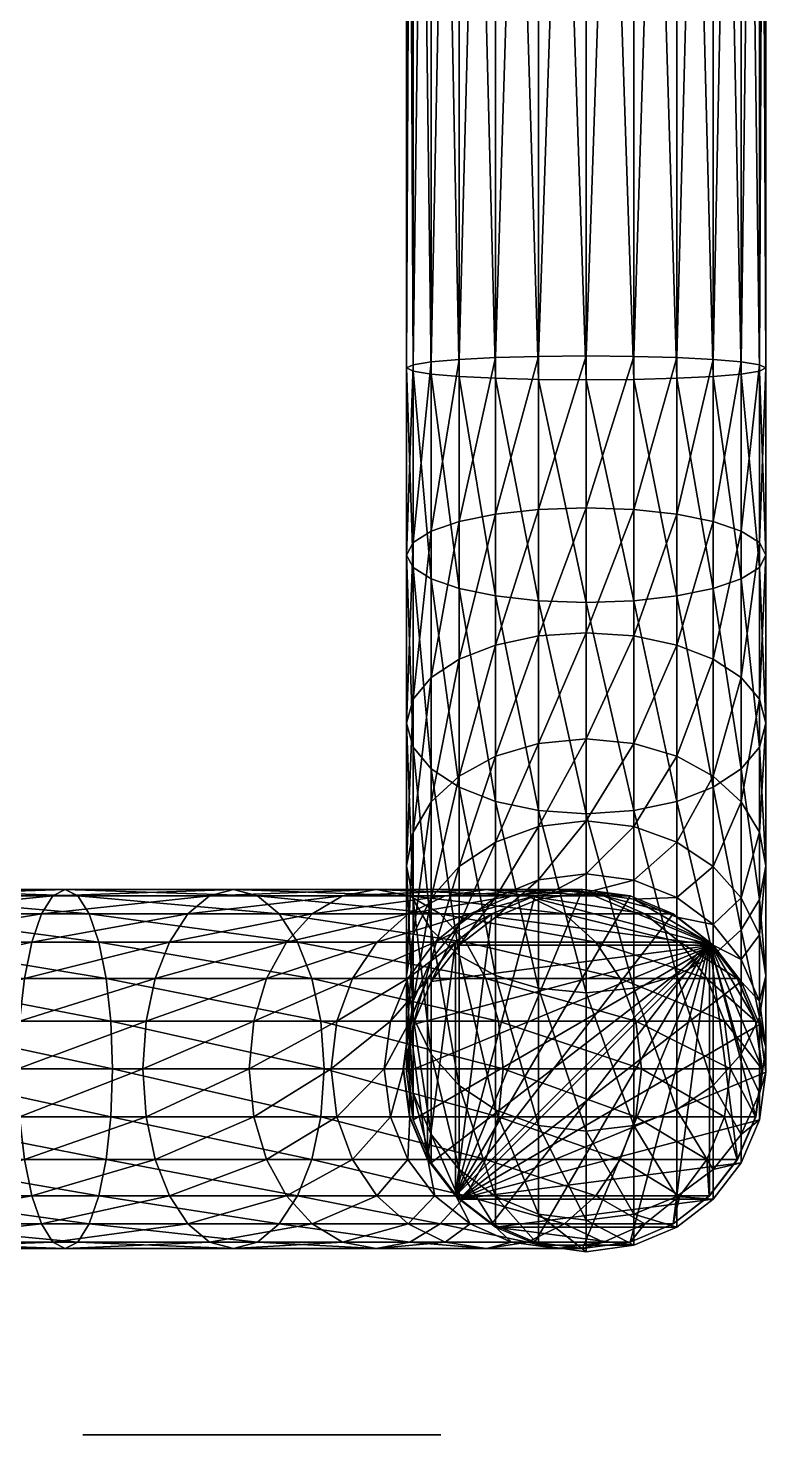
# Model space of a CAD drawing. Extents: x -41.6 to 42.5, y -37.8 to 42.9.
# Drawn here: x 35.56 to 40.79, y -37.57 to -27.59 of the extents above; entities that cross this region are included whole.
import ezdxf

# ---------------------------------------------------------------- set-up
doc = ezdxf.new("R2010")
doc.units = 0
doc.layers.add('VASSCRM', color=2, linetype='CONTINUOUS')
doc.layers.add('VASSREV', color=1, linetype='CONTINUOUS')

msp = doc.modelspace()

# ---------------------------------------------------------------- linework, layer by layer
at = {"layer": 'VASSCRM', "color": 0, "extrusion": (0, -1, 0)}
msp.add_circle((37.2161, 57.1009, 37.5747), 1.27, dxfattribs=at)
at = {"layer": 'VASSREV', "color": 0, "extrusion": (-1, 0, 0), "const_width": 0.3}
msp.add_lwpolyline([(-35.6462, 63.7026, -1.00363), (-35.6354, 66.6789), (35.0995, 66.6789, -0.996383), (35.1103, 63.7026, 0.737191)], format="xyb", dxfattribs=at)

# ---------------------------------------------------------------- meshes
at = {"layer": 'VASSCRM', "color": 0}
mesh = msp.add_polyface(dxfattribs=at)
corners = [(40.793, -10, 1.2748), (40.7474, -10, 1.6134), (40.7474, -20, 1.6134), (40.793, -20, 1.2748), (40.6188, -10, 1.9179), (40.6188, -20, 1.9179), (40.4194, -10, 2.1759), (40.4194, -20, 2.1759), (40.1614, -10, 2.3753), (40.1614, -20, 2.3753), (39.8569, -10, 2.5039), (39.8569, -20, 2.5039), (39.5182, -10, 2.5495), (39.5182, -20, 2.5495), (39.1796, -10, 2.5039), (39.1796, -20, 2.5039), (38.8751, -10, 2.3753), (38.8751, -20, 2.3753), (38.6171, -10, 2.1759), (38.6171, -20, 2.1759), (38.4177, -10, 1.9179), (38.4177, -20, 1.9179), (38.2891, -10, 1.6134), (38.2891, -20, 1.6134), (38.2435, -10, 1.2747), (38.2435, -20, 1.2747), (38.2891, -10, 0.9361), (38.2891, -20, 0.9361), (38.4177, -10, 0.6316), (38.4177, -20, 0.6316), (38.6171, -10, 0.3736), (38.6171, -20, 0.3736), (38.8752, -20, 0.1742), (38.8752, -10, 0.1742), (39.1796, -20, 0.0456), (39.1796, -10, 0.0456), (39.5183, -20), (39.5183, -10), (39.8569, -20, 0.0456), (39.8569, -10, 0.0456), (40.1613, -20, 0.1742), (40.1613, -10, 0.1742), (40.4194, -20, 0.3736), (40.4194, -10, 0.3736), (40.6188, -20, 0.6317), (40.6188, -10, 0.6317), (40.7474, -20, 0.9361), (40.7474, -10, 0.9361), (40.7474, -29.9774, 1.6127), (40.6188, -29.957, 1.9164), (40.4194, -29.9398, 2.1739), (40.1614, -29.9264, 2.3729), (39.8569, -29.9178, 2.5012), (39.5182, -29.9148, 2.5466), (39.1796, -29.9178, 2.5012), (38.8751, -29.9264, 2.3728), (38.6171, -29.9398, 2.1739), (38.4177, -29.957, 1.9164), (38.2891, -29.9774, 1.6126), (38.2435, -30, 1.2747), (38.2891, -30.0226, 0.9368), (38.4177, -30.043, 0.633), (40.4194, -30.0602, 0.3756), (40.6188, -30.043, 0.6331), (40.7474, -30.0226, 0.9369), (40.793, -30, 1.2748)]
mesh.append_faces([[corners[k] for k in face] for face in [(0, 1, 2), (0, 2, 3), (1, 4, 5), (1, 5, 2), (4, 6, 7), (4, 7, 5), (6, 8, 9), (6, 9, 7), (8, 10, 11), (8, 11, 9), (10, 12, 13), (10, 13, 11), (12, 14, 15), (12, 15, 13), (14, 16, 17), (14, 17, 15), (16, 18, 19), (16, 19, 17), (18, 20, 21), (18, 21, 19), (20, 22, 23), (20, 23, 21), (22, 24, 25), (22, 25, 23), (24, 26, 27), (24, 27, 25), (26, 28, 29), (26, 29, 27), (28, 30, 31), (28, 31, 29), (30, 32, 31), (33, 34, 32), (35, 36, 34), (37, 38, 36), (39, 40, 38), (41, 42, 40), (43, 44, 42), (45, 46, 44), (47, 3, 46), (3, 2, 48), (2, 5, 49), (5, 7, 50), (7, 9, 51), (9, 11, 52), (11, 13, 53), (13, 15, 54), (15, 17, 55), (17, 19, 56), (19, 21, 57), (21, 23, 58), (23, 25, 59), (25, 27, 60), (27, 29, 61), (40, 42, 62), (42, 44, 63), (44, 46, 64), (46, 3, 65)]], dxfattribs={"color": 0})
mesh = msp.add_polyface(dxfattribs=at)
corners = [(40.793, -20, 1.2748), (40.7474, -29.9774, 1.6127), (40.793, -30, 1.2748), (40.7474, -20, 1.6134), (40.6188, -29.957, 1.9164), (40.6188, -20, 1.9179), (40.4194, -29.9398, 2.1739), (40.4194, -20, 2.1759), (40.1614, -29.9264, 2.3729), (40.1614, -20, 2.3753), (39.8569, -29.9178, 2.5012), (39.8569, -20, 2.5039), (39.5182, -29.9148, 2.5466), (39.5182, -20, 2.5495), (39.1796, -29.9178, 2.5012), (39.1796, -20, 2.5039), (38.8751, -29.9264, 2.3728), (38.8751, -20, 2.3753), (38.6171, -29.9398, 2.1739), (38.6171, -20, 2.1759), (38.4177, -29.957, 1.9164), (38.4177, -20, 1.9179), (38.2891, -29.9774, 1.6126), (38.2891, -20, 1.6134), (38.2435, -30, 1.2747), (38.2435, -20, 1.2747), (38.2891, -30.0226, 0.9368), (38.2891, -20, 0.9361), (38.4177, -30.043, 0.633), (38.4177, -20, 0.6316), (38.6171, -20, 0.3736), (38.6171, -30.0602, 0.3756), (38.8752, -20, 0.1742), (38.8752, -30.0735, 0.1766), (39.1796, -20, 0.0456), (39.1796, -30.0822, 0.0483), (39.5183, -20), (39.5183, -30.0852, 0.0028), (39.8569, -20, 0.0456), (39.8569, -30.0822, 0.0483), (40.1613, -20, 0.1742), (40.1613, -30.0735, 0.1766), (40.4194, -30.0602, 0.3756), (40.4194, -20, 0.3736), (40.6188, -30.043, 0.6331), (40.6188, -20, 0.6317), (40.7474, -30.0226, 0.9369), (40.7474, -20, 0.9361), (40.7474, -31.2391, 1.7802), (40.6188, -31.1588, 2.0739), (40.4194, -31.0908, 2.3228), (40.1614, -31.0382, 2.5152), (39.8569, -31.0044, 2.6392), (39.5182, -30.9923, 2.6832), (39.1796, -31.0043, 2.6392), (38.8751, -31.0382, 2.5151), (38.6171, -31.0908, 2.3228), (38.4177, -31.1588, 2.0739), (38.2891, -31.239, 1.7802), (38.2435, -31.3283, 1.4535), (38.2891, -31.4176, 1.1268), (38.4177, -31.4978, 0.8331), (38.6171, -31.5659, 0.5842), (38.8752, -31.6184, 0.3919), (39.1796, -31.6523, 0.2678), (39.5182, -31.6643, 0.2238), (39.8569, -31.6523, 0.2678), (40.1613, -31.6184, 0.3919), (40.4194, -31.5659, 0.5842), (40.6188, -31.4978, 0.8332), (40.7474, -31.4176, 1.1269), (40.793, -31.3283, 1.4535)]
mesh.append_faces([[corners[k] for k in face] for face in [(0, 1, 2), (3, 4, 1), (5, 6, 4), (7, 8, 6), (9, 10, 8), (11, 12, 10), (13, 14, 12), (15, 16, 14), (17, 18, 16), (19, 20, 18), (21, 22, 20), (23, 24, 22), (25, 26, 24), (27, 28, 26), (29, 30, 31), (29, 31, 28), (30, 32, 33), (30, 33, 31), (32, 34, 35), (32, 35, 33), (34, 36, 37), (34, 37, 35), (36, 38, 39), (36, 39, 37), (38, 40, 41), (38, 41, 39), (40, 42, 41), (43, 44, 42), (45, 46, 44), (47, 2, 46), (2, 1, 48), (1, 4, 49), (4, 6, 50), (6, 8, 51), (8, 10, 52), (10, 12, 53), (10, 53, 52), (12, 14, 54), (12, 54, 53), (14, 16, 55), (14, 55, 54), (16, 18, 56), (18, 20, 57), (20, 22, 58), (22, 24, 59), (24, 26, 60), (26, 28, 61), (28, 31, 62), (31, 33, 63), (33, 35, 64), (35, 37, 65), (37, 39, 66), (39, 41, 67), (41, 42, 68), (42, 44, 69), (44, 46, 70), (46, 2, 71)]], dxfattribs={"color": 0})
mesh = msp.add_polyface(dxfattribs=at)
corners = [(40.793, -30, 1.2748), (40.7474, -31.2391, 1.7802), (40.793, -31.3283, 1.4535), (40.7474, -29.9774, 1.6127), (40.6188, -31.1588, 2.0739), (40.6188, -29.957, 1.9164), (40.4194, -31.0908, 2.3228), (40.4194, -29.9398, 2.1739), (40.1614, -31.0382, 2.5152), (40.1614, -29.9264, 2.3729), (39.8569, -31.0044, 2.6392), (38.8751, -29.9264, 2.3728), (38.6171, -31.0908, 2.3228), (38.8751, -31.0382, 2.5151), (38.6171, -29.9398, 2.1739), (38.4177, -31.1588, 2.0739), (38.4177, -29.957, 1.9164), (38.2891, -31.239, 1.7802), (38.2891, -29.9774, 1.6126), (38.2435, -31.3283, 1.4535), (38.2435, -30, 1.2747), (38.2891, -31.4176, 1.1268), (38.2891, -30.0226, 0.9368), (38.4177, -31.4978, 0.8331), (38.4177, -30.043, 0.633), (38.6171, -31.5659, 0.5842), (38.6171, -30.0602, 0.3756), (38.8752, -31.6184, 0.3919), (38.8752, -30.0735, 0.1766), (39.1796, -31.6523, 0.2678), (39.1796, -30.0822, 0.0483), (39.5182, -31.6643, 0.2238), (39.5183, -30.0852, 0.0028), (39.8569, -31.6523, 0.2678), (39.8569, -30.0822, 0.0483), (40.1613, -31.6184, 0.3919), (40.1613, -30.0735, 0.1766), (40.4194, -31.5659, 0.5842), (40.4194, -30.0602, 0.3756), (40.6188, -31.4978, 0.8332), (40.6188, -30.043, 0.6331), (40.7474, -31.4176, 1.1269), (40.7474, -30.0226, 0.9369), (40.7474, -32.3516, 2.2504), (40.793, -32.5225, 1.958), (40.6188, -32.198, 2.5132), (40.4194, -32.0678, 2.736), (40.1613, -31.9672, 2.9082), (39.8569, -31.9023, 3.0192), (39.5182, -30.9923, 2.6832), (39.5182, -31.8794, 3.0586), (39.1796, -31.0043, 2.6392), (39.1796, -31.9023, 3.0192), (38.8751, -31.9672, 2.9082), (38.6171, -32.0677, 2.736), (38.4177, -32.1979, 2.5132), (38.289, -32.3515, 2.2503), (38.2435, -32.5223, 1.9579), (38.2891, -32.6932, 1.6655), (38.4176, -32.8468, 1.4026), (38.6171, -32.977, 1.1799), (38.8751, -33.0776, 1.0077), (39.1796, -33.1425, 0.8966), (40.1613, -33.0777, 1.0077), (40.4194, -32.9771, 1.1799), (40.6188, -32.8469, 1.4027), (40.7474, -32.6933, 1.6656), (39.5182, -32.6332, 3.6415)]
mesh.append_faces([[corners[k] for k in face] for face in [(0, 1, 2), (3, 4, 1), (5, 6, 4), (7, 8, 6), (9, 10, 8), (11, 12, 13), (14, 15, 12), (16, 17, 15), (18, 19, 17), (20, 21, 19), (22, 23, 21), (24, 25, 23), (26, 27, 25), (28, 29, 27), (30, 31, 29), (32, 33, 31), (34, 35, 33), (36, 37, 35), (38, 39, 37), (40, 41, 39), (42, 2, 41), (2, 1, 43), (2, 43, 44), (1, 4, 45), (1, 45, 43), (4, 6, 46), (4, 46, 45), (6, 8, 47), (6, 47, 46), (8, 10, 48), (8, 48, 47), (10, 49, 50), (10, 50, 48), (49, 51, 52), (49, 52, 50), (51, 13, 53), (51, 53, 52), (13, 12, 54), (13, 54, 53), (12, 15, 55), (12, 55, 54), (15, 17, 56), (15, 56, 55), (17, 19, 57), (17, 57, 56), (19, 21, 58), (21, 23, 59), (23, 25, 60), (25, 27, 61), (27, 29, 62), (33, 35, 63), (35, 37, 64), (37, 39, 65), (39, 41, 66), (41, 2, 44), (48, 50, 67)]], dxfattribs={"color": 0})
mesh = msp.add_polyface(dxfattribs=at)
corners = [(38.2435, -31.3283, 1.4535), (38.2891, -32.6932, 1.6655), (38.2435, -32.5223, 1.9579), (38.2891, -31.4176, 1.1268), (38.4176, -32.8468, 1.4026), (38.4177, -31.4978, 0.8331), (38.6171, -32.977, 1.1799), (38.6171, -31.5659, 0.5842), (38.8751, -33.0776, 1.0077), (38.8752, -31.6184, 0.3919), (39.1796, -33.1425, 0.8966), (39.1796, -31.6523, 0.2678), (39.5182, -31.6643, 0.2238), (39.5182, -33.1656, 0.8573), (39.5182, -31.8794, 3.0586), (39.1796, -31.9023, 3.0192), (39.1796, -32.6653, 3.6093), (39.5182, -32.6332, 3.6415), (38.8751, -31.9672, 2.9082), (38.8751, -32.7563, 3.5183), (38.6171, -32.0677, 2.736), (38.6171, -32.8972, 3.3773), (38.4177, -32.1979, 2.5132), (38.4177, -33.0797, 3.1949), (38.289, -32.3515, 2.2503), (38.289, -33.295, 2.9796), (38.2435, -33.5345, 2.7401), (38.2891, -33.7739, 2.5007), (38.4176, -33.9892, 2.2854), (38.6171, -34.1717, 2.1029), (38.8751, -34.3127, 1.9619), (39.1796, -34.4036, 1.871), (39.5182, -34.436, 1.8387), (39.1796, -33.2553, 4.3724), (39.5182, -33.2161, 4.3953), (38.8751, -33.3664, 4.3075), (38.6171, -33.5385, 4.2069), (38.4177, -33.7614, 4.0767), (38.289, -34.0242, 3.9231), (38.2435, -34.3166, 3.7522), (39.1795, -33.6353, 5.2704), (39.5182, -33.5914, 5.2824), (38.8751, -33.7594, 5.2364), (38.617, -33.9518, 5.1839), (38.4176, -34.2007, 5.1159), (39.1795, -33.7706, 6.2747), (39.5182, -33.7251, 6.2747), (38.8751, -33.8993, 6.2747), (38.617, -34.0987, 6.2747), (40.4193, -34.0988, 6.2747)]
mesh.append_faces([[corners[k] for k in face] for face in [(0, 1, 2), (3, 4, 1), (5, 6, 4), (7, 8, 6), (9, 10, 8), (11, 12, 13), (11, 13, 10), (14, 15, 16), (14, 16, 17), (15, 18, 19), (15, 19, 16), (18, 20, 21), (18, 21, 19), (20, 22, 23), (20, 23, 21), (22, 24, 25), (22, 25, 23), (24, 2, 26), (24, 26, 25), (2, 1, 27), (2, 27, 26), (1, 4, 28), (1, 28, 27), (4, 6, 29), (4, 29, 28), (6, 8, 30), (6, 30, 29), (8, 10, 31), (8, 31, 30), (10, 13, 32), (17, 16, 33), (17, 33, 34), (16, 19, 35), (16, 35, 33), (19, 21, 36), (19, 36, 35), (21, 23, 37), (21, 37, 36), (23, 25, 38), (23, 38, 37), (25, 26, 39), (25, 39, 38), (34, 33, 40), (34, 40, 41), (33, 35, 42), (33, 42, 40), (35, 36, 43), (35, 43, 42), (36, 37, 44), (36, 44, 43), (41, 40, 45), (41, 45, 46), (40, 42, 47), (40, 47, 45), (42, 43, 48), (42, 48, 47), (45, 47, 49)]], dxfattribs={"color": 0})
mesh = msp.add_polyface(dxfattribs=at)
corners = [(39.5182, -31.6643, 0.2238), (39.8569, -31.6523, 0.2678), (39.8569, -33.1426, 0.8967), (39.5182, -33.1656, 0.8573), (40.1613, -33.0777, 1.0077), (40.1613, -31.6184, 0.3919), (40.4194, -32.9771, 1.1799), (40.4194, -31.5659, 0.5842), (40.6188, -32.8469, 1.4027), (40.6188, -31.4978, 0.8332), (40.7474, -32.6933, 1.6656), (40.7474, -31.4176, 1.1269), (40.793, -32.5225, 1.958), (40.7474, -32.3516, 2.2504), (40.7474, -33.2951, 2.9796), (40.793, -33.5346, 2.7401), (40.6188, -32.198, 2.5132), (40.6188, -33.0798, 3.1949), (40.4194, -32.0678, 2.736), (40.4194, -32.8974, 3.3773), (40.1613, -31.9672, 2.9082), (40.1613, -32.7563, 3.5184), (39.8569, -31.9023, 3.0192), (39.8569, -32.6654, 3.6093), (39.5182, -32.6332, 3.6415), (39.8569, -34.4037, 1.871), (40.1613, -34.3128, 1.9619), (40.4194, -34.1718, 2.1029), (40.6188, -33.9893, 2.2854), (40.7474, -33.774, 2.5007), (40.7474, -34.0244, 3.9231), (40.793, -34.3167, 3.7522), (40.6188, -33.7615, 4.0767), (40.4194, -33.5387, 4.2069), (40.1613, -33.3665, 4.3075), (39.8569, -33.2555, 4.3723), (39.5182, -33.2161, 4.3953), (40.4193, -33.9519, 5.1839), (40.1613, -33.7595, 5.2365), (39.8568, -33.6355, 5.2704), (39.5182, -33.5914, 5.2824), (40.1613, -33.8994, 6.2747), (39.8568, -33.7708, 6.2747), (39.5182, -33.7251, 6.2747), (39.1795, -33.7706, 6.2747), (40.4193, -34.0988, 6.2747)]
mesh.append_faces([[corners[k] for k in face] for face in [(0, 1, 2), (0, 2, 3), (1, 4, 2), (5, 6, 4), (7, 8, 6), (9, 10, 8), (11, 12, 10), (12, 13, 14), (12, 14, 15), (13, 16, 17), (13, 17, 14), (16, 18, 19), (16, 19, 17), (18, 20, 21), (18, 21, 19), (20, 22, 23), (20, 23, 21), (22, 24, 23), (3, 2, 25), (2, 4, 26), (2, 26, 25), (4, 6, 27), (4, 27, 26), (6, 8, 28), (6, 28, 27), (8, 10, 29), (8, 29, 28), (10, 12, 15), (10, 15, 29), (15, 14, 30), (15, 30, 31), (14, 17, 32), (14, 32, 30), (17, 19, 33), (17, 33, 32), (19, 21, 34), (19, 34, 33), (21, 23, 35), (21, 35, 34), (23, 24, 36), (23, 36, 35), (29, 15, 31), (32, 33, 37), (33, 34, 38), (33, 38, 37), (34, 35, 39), (34, 39, 38), (35, 36, 40), (35, 40, 39), (37, 38, 41), (38, 39, 42), (38, 42, 41), (39, 40, 43), (39, 43, 42), (43, 44, 45), (42, 43, 45), (41, 42, 45)]], dxfattribs={"color": 0})
mesh = msp.add_polyface(dxfattribs=at)
corners = [(39.1796, -33.1425, 0.8966), (39.5182, -34.436, 1.8387), (39.1796, -34.4036, 1.871), (38.2435, -33.5345, 2.7401), (38.2891, -33.7739, 2.5007), (38.2891, -34.609, 3.5814), (38.2435, -34.3166, 3.7522), (38.4176, -33.9892, 2.2854), (38.4176, -34.8719, 3.4278), (38.6171, -34.1717, 2.1029), (38.6171, -35.0947, 3.2976), (38.8751, -34.3127, 1.9619), (38.8751, -35.2668, 3.197), (39.1796, -35.3779, 3.1321), (39.5182, -35.4174, 3.1091), (38.4177, -33.7614, 4.0767), (38.289, -34.0242, 3.9231), (38.289, -34.4944, 5.0356), (38.4176, -34.2007, 5.1159), (38.2434, -34.821, 4.9464), (38.289, -35.1477, 4.8571), (38.4176, -35.4414, 4.7768), (38.617, -35.6903, 4.7088), (38.8751, -35.8827, 4.6563), (39.1795, -36.0068, 4.6224), (39.5182, -36.0507, 4.6104), (38.617, -33.9518, 5.1839), (38.4176, -34.3567, 6.2747), (38.617, -34.0987, 6.2747), (38.289, -34.6612, 6.2747), (38.2434, -34.9998, 6.2747), (38.289, -35.3385, 6.2747), (38.4176, -35.6429, 6.2747), (38.617, -35.901, 6.2747), (38.8751, -36.1004, 6.2747), (39.1795, -36.229, 6.2747), (39.5182, -36.2746, 6.2747), (39.8568, -36.2291, 6.2747), (40.4193, -35.9011, 6.2747), (40.4193, -34.0988, 6.2747), (38.8751, -33.8993, 6.2747)]
mesh.append_faces([[corners[k] for k in face] for face in [(0, 1, 2), (3, 4, 5), (3, 5, 6), (4, 7, 8), (4, 8, 5), (7, 9, 10), (7, 10, 8), (9, 11, 12), (9, 12, 10), (11, 2, 13), (11, 13, 12), (2, 1, 14), (2, 14, 13), (15, 16, 17), (15, 17, 18), (16, 6, 19), (16, 19, 17), (6, 5, 20), (6, 20, 19), (5, 8, 21), (5, 21, 20), (8, 10, 22), (8, 22, 21), (10, 12, 23), (10, 23, 22), (12, 13, 24), (12, 24, 23), (13, 14, 25), (13, 25, 24), (26, 18, 27), (26, 27, 28), (18, 17, 29), (18, 29, 27), (17, 19, 30), (17, 30, 29), (19, 20, 31), (19, 31, 30), (20, 21, 32), (20, 32, 31), (21, 22, 33), (21, 33, 32), (22, 23, 34), (22, 34, 33), (23, 24, 35), (23, 35, 34), (24, 25, 36), (24, 36, 35), (34, 35, 37), (33, 34, 38), (32, 33, 39), (31, 32, 39), (30, 31, 39), (29, 30, 39), (27, 29, 39), (28, 27, 39), (40, 28, 39)]], dxfattribs={"color": 0})
mesh = msp.add_polyface(dxfattribs=at)
corners = [(39.5182, -33.1656, 0.8573), (39.8569, -34.4037, 1.871), (39.5182, -34.436, 1.8387), (39.8569, -35.378, 3.1321), (39.5182, -35.4174, 3.1091), (40.1613, -34.3128, 1.9619), (40.1613, -35.267, 3.197), (40.4194, -34.1718, 2.1029), (40.4194, -35.0948, 3.2976), (40.6188, -33.9893, 2.2854), (40.6188, -34.872, 3.4278), (40.7474, -33.774, 2.5007), (40.7474, -34.6091, 3.5814), (40.793, -34.3167, 3.7522), (40.7474, -34.0244, 3.9231), (40.7474, -34.4945, 5.0356), (40.7929, -34.8212, 4.9464), (40.6188, -33.7615, 4.0767), (40.6187, -34.2008, 5.1159), (40.4193, -33.9519, 5.1839), (39.8568, -36.0069, 4.6224), (39.5182, -36.0507, 4.6104), (40.1613, -35.8828, 4.6563), (40.4193, -35.6905, 4.7089), (40.6188, -35.4415, 4.7769), (40.7473, -35.1479, 4.8571), (40.7474, -34.6613, 6.2747), (40.7929, -34.9999, 6.2747), (40.6187, -34.3568, 6.2747), (40.4193, -34.0988, 6.2747), (40.1613, -33.8994, 6.2747), (39.8568, -36.2291, 6.2747), (39.5182, -36.2746, 6.2747), (40.1613, -36.1005, 6.2747), (40.4193, -35.9011, 6.2747), (40.6188, -35.643, 6.2747), (40.7473, -35.3386, 6.2747), (39.1795, -36.229, 6.2747), (38.8751, -36.1004, 6.2747), (38.617, -35.901, 6.2747)]
mesh.append_faces([[corners[k] for k in face] for face in [(0, 1, 2), (2, 1, 3), (2, 3, 4), (1, 5, 6), (1, 6, 3), (5, 7, 8), (5, 8, 6), (7, 9, 10), (7, 10, 8), (9, 11, 12), (9, 12, 10), (11, 13, 12), (13, 14, 15), (13, 15, 16), (14, 17, 18), (14, 18, 15), (17, 19, 18), (4, 3, 20), (4, 20, 21), (3, 6, 22), (3, 22, 20), (6, 8, 23), (6, 23, 22), (8, 10, 24), (8, 24, 23), (10, 12, 25), (10, 25, 24), (12, 13, 16), (12, 16, 25), (16, 15, 26), (16, 26, 27), (15, 18, 28), (15, 28, 26), (18, 19, 29), (18, 29, 28), (19, 30, 29), (21, 20, 31), (21, 31, 32), (20, 22, 33), (20, 33, 31), (22, 23, 34), (22, 34, 33), (23, 24, 35), (23, 35, 34), (24, 25, 36), (24, 36, 35), (25, 16, 27), (25, 27, 36), (37, 32, 31), (38, 31, 33), (38, 33, 34), (39, 34, 35), (39, 35, 36), (39, 36, 27), (39, 27, 26), (39, 26, 28), (39, 28, 29)]], dxfattribs={"color": 0})
mesh = msp.add_polyface(dxfattribs=at)
corners = [(34.4923, -33.7023, 65.2535), (34.515, -33.7479, 65.5914), (35.9099, -33.7479, 65.4014), (35.8207, -33.7023, 65.0747), (34.5353, -33.8765, 65.8951), (35.9902, -33.8765, 65.6951), (34.5526, -34.0759, 66.1526), (36.0582, -34.0759, 65.944), (34.5659, -34.3339, 66.3516), (36.1108, -34.3339, 66.1364), (34.5745, -34.6384, 66.4799), (36.1447, -34.6384, 66.2604), (34.5775, -34.9771, 66.5254), (36.1567, -34.9771, 66.3044), (34.5745, -35.3157, 66.4799), (36.1447, -35.3157, 66.2604), (34.5659, -35.6201, 66.3516), (36.1108, -35.6201, 66.1363), (34.5526, -35.8782, 66.1526), (36.0582, -35.8782, 65.944), (34.5353, -36.0776, 65.8952), (35.9902, -36.0776, 65.6951), (34.515, -36.2062, 65.5914), (35.9099, -36.2062, 65.4014), (34.4923, -36.2518, 65.2535), (35.8207, -36.2518, 65.0747), (34.4697, -36.2062, 64.9156), (35.7314, -36.2062, 64.748), (34.4493, -36.0776, 64.6118), (35.6512, -36.0776, 64.4543), (34.4321, -35.8782, 64.3543), (35.5832, -35.8782, 64.2054), (35.5306, -35.6201, 64.0131), (34.4188, -35.6201, 64.1554), (35.4967, -35.3157, 63.889), (34.4102, -35.3157, 64.027), (35.4847, -34.9771, 63.845), (34.4071, -34.9771, 63.9816), (35.4967, -34.6384, 63.889), (34.4102, -34.6384, 64.0271), (35.5306, -34.334, 64.013), (34.4188, -34.334, 64.1554), (34.4321, -34.0759, 64.3543), (35.5832, -34.0759, 64.2054), (34.4493, -33.8765, 64.6118), (35.6512, -33.8765, 64.4543), (34.4697, -33.7479, 64.9156), (35.7314, -33.7479, 64.748), (36.8439, -36.2062, 64.2779), (36.6903, -36.0776, 64.015), (36.5602, -35.8782, 63.7922), (36.4596, -35.6201, 63.62), (36.3947, -35.3157, 63.509), (36.3717, -34.9771, 63.4697), (36.3947, -34.6384, 63.509), (36.4595, -34.334, 63.62), (36.5602, -34.0759, 63.7922), (36.6903, -33.8765, 64.015), (36.8439, -33.7479, 64.2779)]
mesh.append_faces([[corners[k] for k in face] for face in [(0, 1, 2), (0, 2, 3), (1, 4, 5), (1, 5, 2), (4, 6, 7), (4, 7, 5), (6, 8, 9), (6, 9, 7), (8, 10, 11), (8, 11, 9), (10, 12, 13), (10, 13, 11), (12, 14, 15), (12, 15, 13), (14, 16, 17), (14, 17, 15), (16, 18, 19), (16, 19, 17), (18, 20, 21), (18, 21, 19), (20, 22, 23), (20, 23, 21), (22, 24, 25), (22, 25, 23), (24, 26, 27), (24, 27, 25), (26, 28, 29), (26, 29, 27), (28, 30, 31), (28, 31, 29), (30, 32, 31), (33, 34, 32), (35, 36, 34), (37, 38, 36), (39, 40, 38), (41, 42, 43), (41, 43, 40), (42, 44, 45), (42, 45, 43), (44, 46, 47), (44, 47, 45), (46, 0, 3), (46, 3, 47), (25, 27, 48), (27, 29, 49), (29, 31, 50), (31, 32, 51), (32, 34, 52), (32, 52, 51), (34, 36, 53), (34, 53, 52), (36, 38, 54), (36, 54, 53), (38, 40, 55), (38, 55, 54), (40, 43, 56), (40, 56, 55), (43, 45, 57), (45, 47, 58)]], dxfattribs={"color": 0})
mesh = msp.add_polyface(dxfattribs=at)
corners = [(35.8207, -33.7023, 65.0747), (35.9099, -33.7479, 65.4014), (37.1857, -33.7479, 64.8627), (37.0148, -33.7023, 64.5703), (35.9902, -33.8765, 65.6951), (37.3393, -33.8765, 65.1255), (36.0582, -34.0759, 65.944), (37.4695, -34.0759, 65.3483), (36.1108, -34.3339, 66.1364), (37.5701, -34.3339, 65.5205), (36.1447, -34.6384, 66.2604), (37.6349, -34.6384, 65.6315), (36.1567, -34.9771, 66.3044), (37.6579, -34.9771, 65.6709), (36.1447, -35.3157, 66.2604), (37.6349, -35.3157, 65.6316), (36.1108, -35.6201, 66.1363), (37.57, -35.6201, 65.5205), (36.0582, -35.8782, 65.944), (37.4695, -35.8782, 65.3483), (35.9902, -36.0776, 65.6951), (37.3393, -36.0776, 65.1255), (35.9099, -36.2062, 65.4014), (37.1857, -36.2062, 64.8627), (35.8207, -36.2518, 65.0747), (37.0148, -36.2518, 64.5703), (36.8439, -36.2062, 64.2779), (35.7314, -36.2062, 64.748), (36.6903, -36.0776, 64.015), (35.6512, -36.0776, 64.4543), (36.5602, -35.8782, 63.7922), (35.5832, -35.8782, 64.2054), (36.4596, -35.6201, 63.62), (35.5832, -34.0759, 64.2054), (36.6903, -33.8765, 64.015), (36.5602, -34.0759, 63.7922), (35.6512, -33.8765, 64.4543), (36.8439, -33.7479, 64.2779), (35.7314, -33.7479, 64.748), (38.2664, -33.7479, 64.0275), (38.0269, -36.2518, 63.7881), (37.7874, -36.2062, 63.5486), (37.5722, -36.0776, 63.3333), (37.3897, -35.8782, 63.1509), (37.2487, -35.6201, 63.0098), (36.3947, -35.3157, 63.509), (37.1577, -35.3157, 62.9189), (36.3717, -34.9771, 63.4697), (37.1255, -34.9771, 62.8867), (36.3947, -34.6384, 63.509), (37.1578, -34.6384, 62.9189), (36.4595, -34.334, 63.62), (37.2487, -34.334, 63.0098), (37.3897, -34.0759, 63.1509), (37.5722, -33.8765, 63.3333), (37.7874, -33.7479, 63.5486), (38.0269, -33.7023, 63.7881), (37.7478, -35.3157, 62.1558), (37.7085, -34.9771, 62.1329), (37.7479, -34.6384, 62.1559), (37.8589, -34.334, 62.2207)]
mesh.append_faces([[corners[k] for k in face] for face in [(0, 1, 2), (0, 2, 3), (1, 4, 5), (1, 5, 2), (4, 6, 7), (4, 7, 5), (6, 8, 9), (6, 9, 7), (8, 10, 11), (8, 11, 9), (10, 12, 13), (10, 13, 11), (12, 14, 15), (12, 15, 13), (14, 16, 17), (14, 17, 15), (16, 18, 19), (16, 19, 17), (18, 20, 21), (18, 21, 19), (20, 22, 23), (20, 23, 21), (22, 24, 25), (22, 25, 23), (24, 26, 25), (27, 28, 26), (29, 30, 28), (31, 32, 30), (33, 34, 35), (36, 37, 34), (38, 0, 3), (38, 3, 37), (3, 2, 39), (23, 25, 40), (25, 26, 41), (26, 28, 42), (26, 42, 41), (28, 30, 43), (28, 43, 42), (30, 32, 44), (30, 44, 43), (32, 45, 46), (32, 46, 44), (45, 47, 48), (45, 48, 46), (47, 49, 50), (47, 50, 48), (49, 51, 52), (49, 52, 50), (51, 35, 53), (51, 53, 52), (35, 34, 54), (35, 54, 53), (34, 37, 55), (34, 55, 54), (37, 3, 56), (44, 46, 57), (46, 48, 58), (48, 50, 59), (50, 52, 60)]], dxfattribs={"color": 0})
mesh = msp.add_polyface(dxfattribs=at)
corners = [(37.0148, -33.7023, 64.5703), (38.2664, -33.7479, 64.0275), (38.0269, -33.7023, 63.7881), (37.1857, -33.7479, 64.8627), (37.3393, -33.8765, 65.1255), (38.4817, -33.8765, 64.2428), (37.4695, -34.0759, 65.3483), (38.6641, -34.0759, 64.4253), (37.5701, -34.3339, 65.5205), (38.8051, -34.3339, 64.5663), (37.6349, -34.6384, 65.6315), (38.8961, -34.6384, 64.6572), (37.6579, -34.9771, 65.6709), (38.9283, -34.9771, 64.6895), (36.8439, -33.7479, 64.2779), (37.7874, -33.7479, 63.5486), (37.1255, -34.9771, 62.8867), (37.7479, -34.6384, 62.1559), (37.7085, -34.9771, 62.1329), (37.1578, -34.6384, 62.9189), (37.8589, -34.334, 62.2207), (37.2487, -34.334, 63.0098), (37.3897, -34.0759, 63.1509), (38.0311, -34.0759, 62.3213), (37.5722, -33.8765, 63.3333), (38.2538, -33.8765, 62.4515), (38.5167, -33.7479, 62.6051), (38.8091, -33.7023, 62.776), (38.1278, -34.6384, 61.2578), (38.0839, -34.9771, 61.2458), (38.2519, -34.334, 61.2917), (38.4442, -34.0759, 61.3443), (38.6932, -33.8765, 61.4123), (38.2659, -34.6384, 60.1713), (38.2204, -34.9771, 60.1683), (38.3942, -34.334, 60.1799), (38.5932, -34.0759, 60.1932), (38.2632, -34.6384, 51.2535), (38.2176, -34.9771, 51.2535), (38.3917, -34.334, 51.2535), (38.2632, -34.6384, 42.2535), (38.2176, -34.9771, 42.2535), (38.3917, -34.334, 42.2535), (38.2632, -34.6384, 33.2535), (38.2176, -34.9771, 33.2535), (38.3917, -34.334, 33.2535), (38.2632, -34.6384, 24.2535), (38.2176, -34.9771, 24.2535), (38.3917, -34.334, 24.2535), (38.2632, -34.6384, 15.2535), (38.2176, -34.9771, 15.2535), (38.3917, -34.334, 15.2535), (38.2632, -34.6384, 6.2535), (38.2176, -34.9771, 6.2535), (38.3917, -34.334, 6.2535), (38.3918, -35.6201, 6.2535)]
mesh.append_faces([[corners[k] for k in face] for face in [(0, 1, 2), (3, 4, 5), (3, 5, 1), (4, 6, 7), (4, 7, 5), (6, 8, 9), (6, 9, 7), (8, 10, 11), (8, 11, 9), (10, 12, 13), (14, 2, 15), (16, 17, 18), (19, 20, 17), (21, 22, 23), (21, 23, 20), (22, 24, 25), (22, 25, 23), (24, 15, 26), (24, 26, 25), (15, 2, 27), (15, 27, 26), (18, 17, 28), (18, 28, 29), (17, 20, 30), (17, 30, 28), (20, 23, 31), (20, 31, 30), (23, 25, 32), (23, 32, 31), (29, 28, 33), (29, 33, 34), (28, 30, 35), (28, 35, 33), (30, 36, 35), (34, 33, 37), (34, 37, 38), (33, 35, 39), (33, 39, 37), (38, 37, 40), (38, 40, 41), (37, 39, 42), (37, 42, 40), (41, 40, 43), (41, 43, 44), (40, 42, 45), (40, 45, 43), (44, 43, 46), (44, 46, 47), (43, 45, 48), (43, 48, 46), (47, 46, 49), (47, 49, 50), (46, 48, 51), (46, 51, 49), (50, 49, 52), (50, 52, 53), (49, 51, 54), (49, 54, 52), (55, 52, 54)]], dxfattribs={"color": 0})
mesh = msp.add_polyface(dxfattribs=at)
corners = [(37.6349, -34.6384, 65.6315), (38.9283, -34.9771, 64.6895), (38.8961, -34.6384, 64.6572), (38.0269, -33.7023, 63.7881), (38.2664, -33.7479, 64.0275), (39.1015, -33.7479, 62.9469), (38.8091, -33.7023, 62.776), (38.4817, -33.8765, 64.2428), (39.3644, -33.8765, 63.1005), (38.6641, -34.0759, 64.4253), (39.5872, -34.0759, 63.2306), (38.8051, -34.3339, 64.5663), (39.7594, -34.3339, 63.3313), (39.8704, -34.6384, 63.3961), (39.6402, -33.7479, 61.6711), (38.2538, -33.8765, 62.4515), (38.5167, -33.7479, 62.6051), (38.9868, -33.7479, 61.4925), (38.6932, -33.8765, 61.4123), (39.3135, -33.7023, 61.5818), (38.2519, -34.334, 61.2917), (38.4442, -34.0759, 61.3443), (38.5932, -34.0759, 60.1932), (38.8506, -33.8765, 60.2105), (39.1544, -33.7479, 60.2308), (39.4923, -33.7023, 60.2535), (38.3942, -34.334, 60.1799), (38.5912, -34.0759, 51.2535), (38.3917, -34.334, 51.2535), (38.8492, -33.8765, 51.2535), (39.1537, -33.7479, 51.2535), (38.5912, -34.0759, 42.2535), (38.3917, -34.334, 42.2535), (38.8492, -33.8765, 42.2535), (39.1537, -33.7479, 42.2535), (38.5912, -34.0759, 33.2535), (38.3917, -34.334, 33.2535), (38.8492, -33.8765, 33.2535), (39.1537, -33.7479, 33.2535), (38.5912, -34.0759, 24.2535), (38.3917, -34.334, 24.2535), (38.8492, -33.8765, 24.2535), (39.1537, -33.7479, 24.2535), (38.5912, -34.0759, 15.2535), (38.3917, -34.334, 15.2535), (38.8492, -33.8765, 15.2535), (39.1537, -33.7479, 15.2535), (38.5912, -34.0759, 6.2535), (38.3917, -34.334, 6.2535), (38.8492, -33.8765, 6.2535), (39.1537, -33.7479, 6.2535), (38.3918, -35.6201, 6.2535), (38.5912, -35.8782, 6.2535), (39.4923, -33.7023, 6.2535)]
mesh.append_faces([[corners[k] for k in face] for face in [(0, 1, 2), (3, 4, 5), (3, 5, 6), (4, 7, 8), (4, 8, 5), (7, 9, 10), (7, 10, 8), (9, 11, 12), (11, 2, 13), (6, 5, 14), (15, 16, 17), (15, 17, 18), (16, 6, 19), (16, 19, 17), (20, 21, 22), (21, 18, 23), (21, 23, 22), (18, 17, 24), (18, 24, 23), (17, 25, 24), (26, 22, 27), (26, 27, 28), (22, 23, 29), (22, 29, 27), (23, 24, 30), (23, 30, 29), (28, 27, 31), (28, 31, 32), (27, 29, 33), (27, 33, 31), (29, 30, 34), (29, 34, 33), (32, 31, 35), (32, 35, 36), (31, 33, 37), (31, 37, 35), (33, 34, 38), (33, 38, 37), (36, 35, 39), (36, 39, 40), (35, 37, 41), (35, 41, 39), (37, 38, 42), (37, 42, 41), (40, 39, 43), (40, 43, 44), (39, 41, 45), (39, 45, 43), (41, 42, 46), (41, 46, 45), (44, 43, 47), (44, 47, 48), (43, 45, 49), (43, 49, 47), (45, 46, 50), (45, 50, 49), (51, 48, 47), (52, 47, 49), (52, 49, 50), (52, 50, 53)]], dxfattribs={"color": 0})
mesh = msp.add_polyface(dxfattribs=at)
corners = [(38.6641, -34.0759, 64.4253), (39.7594, -34.3339, 63.3313), (39.5872, -34.0759, 63.2306), (38.8051, -34.3339, 64.5663), (39.8704, -34.6384, 63.3961), (38.8961, -34.6384, 64.6572), (38.9283, -34.9771, 64.6895), (39.9097, -34.9771, 63.4191), (38.8091, -33.7023, 62.776), (39.6402, -33.7479, 61.6711), (39.3135, -33.7023, 61.5818), (39.1015, -33.7479, 62.9469), (39.3644, -33.8765, 63.1005), (39.9339, -33.8765, 61.7513), (40.1828, -34.0759, 61.8193), (40.3752, -34.3339, 61.8719), (40.4992, -34.6384, 61.9058), (40.5432, -34.9771, 61.9178), (39.8302, -33.7479, 60.2761), (39.4923, -33.7023, 60.2535), (40.134, -33.8765, 60.2964), (40.3914, -34.0759, 60.3137), (38.9868, -33.7479, 61.4925), (39.831, -33.7479, 51.2535), (39.4923, -33.7023, 51.2535), (40.1354, -33.8765, 51.2535), (39.1544, -33.7479, 60.2308), (39.1537, -33.7479, 51.2535), (39.831, -33.7479, 42.2535), (39.4923, -33.7023, 42.2535), (40.1354, -33.8765, 42.2535), (39.1537, -33.7479, 42.2535), (39.831, -33.7479, 33.2535), (39.4923, -33.7023, 33.2535), (40.1354, -33.8765, 33.2535), (39.1537, -33.7479, 33.2535), (39.831, -33.7479, 24.2535), (39.4923, -33.7023, 24.2535), (40.1354, -33.8765, 24.2535), (39.1537, -33.7479, 24.2535), (39.831, -33.7479, 15.2535), (39.4923, -33.7023, 15.2535), (40.1354, -33.8765, 15.2535), (39.1537, -33.7479, 15.2535), (39.831, -33.7479, 6.2535), (39.4923, -33.7023, 6.2535), (40.1354, -33.8765, 6.2535), (39.1537, -33.7479, 6.2535), (38.5912, -35.8782, 6.2535), (40.3935, -34.0759, 6.2535)]
mesh.append_faces([[corners[k] for k in face] for face in [(0, 1, 2), (3, 4, 1), (5, 6, 7), (5, 7, 4), (8, 9, 10), (11, 12, 13), (11, 13, 9), (12, 2, 14), (12, 14, 13), (2, 1, 15), (2, 15, 14), (1, 4, 16), (4, 7, 17), (10, 9, 18), (10, 18, 19), (9, 13, 20), (9, 20, 18), (13, 14, 21), (13, 21, 20), (22, 10, 19), (19, 18, 23), (19, 23, 24), (18, 20, 25), (18, 25, 23), (26, 19, 24), (26, 24, 27), (24, 23, 28), (24, 28, 29), (23, 25, 30), (23, 30, 28), (27, 24, 29), (27, 29, 31), (29, 28, 32), (29, 32, 33), (28, 30, 34), (28, 34, 32), (31, 29, 33), (31, 33, 35), (33, 32, 36), (33, 36, 37), (32, 34, 38), (32, 38, 36), (35, 33, 37), (35, 37, 39), (37, 36, 40), (37, 40, 41), (36, 38, 42), (36, 42, 40), (39, 37, 41), (39, 41, 43), (41, 40, 44), (41, 44, 45), (40, 42, 46), (40, 46, 44), (43, 41, 45), (43, 45, 47), (48, 45, 44), (48, 44, 46), (48, 46, 49)]], dxfattribs={"color": 0})
mesh = msp.add_polyface(dxfattribs=at)
corners = [(39.7594, -34.3339, 63.3313), (40.4992, -34.6384, 61.9058), (40.3752, -34.3339, 61.8719), (39.8704, -34.6384, 63.3961), (40.5432, -34.9771, 61.9178), (40.1828, -34.0759, 61.8193), (40.5904, -34.3339, 60.327), (40.3914, -34.0759, 60.3137), (40.7187, -34.6384, 60.3356), (40.7642, -34.9771, 60.3387), (40.134, -33.8765, 60.2964), (40.3935, -34.0759, 51.2535), (40.1354, -33.8765, 51.2535), (40.5929, -34.3339, 51.2535), (40.7215, -34.6384, 51.2535), (40.7671, -34.9771, 51.2535), (40.3935, -34.0759, 42.2535), (40.1354, -33.8765, 42.2535), (40.5929, -34.3339, 42.2535), (40.7215, -34.6384, 42.2535), (40.7671, -34.9771, 42.2535), (40.3935, -34.0759, 33.2535), (40.1354, -33.8765, 33.2535), (40.5929, -34.3339, 33.2535), (40.7215, -34.6384, 33.2535), (40.7671, -34.9771, 33.2535), (40.3935, -34.0759, 24.2535), (40.1354, -33.8765, 24.2535), (40.5929, -34.3339, 24.2535), (40.7215, -34.6384, 24.2535), (40.7671, -34.9771, 24.2535), (40.3935, -34.0759, 15.2535), (40.1354, -33.8765, 15.2535), (40.5929, -34.3339, 15.2535), (40.7215, -34.6384, 15.2535), (40.7671, -34.9771, 15.2535), (40.3935, -34.0759, 6.2535), (40.1354, -33.8765, 6.2535), (40.5929, -34.3339, 6.2535), (40.7215, -34.6384, 6.2535), (40.7671, -34.9771, 6.2535), (40.7215, -35.3157, 6.2535), (40.5929, -35.6201, 6.2535)]
mesh.append_faces([[corners[k] for k in face] for face in [(0, 1, 2), (3, 4, 1), (5, 2, 6), (5, 6, 7), (2, 1, 8), (2, 8, 6), (1, 4, 9), (1, 9, 8), (10, 7, 11), (10, 11, 12), (7, 6, 13), (7, 13, 11), (6, 8, 14), (6, 14, 13), (8, 9, 15), (8, 15, 14), (12, 11, 16), (12, 16, 17), (11, 13, 18), (11, 18, 16), (13, 14, 19), (13, 19, 18), (14, 15, 20), (14, 20, 19), (17, 16, 21), (17, 21, 22), (16, 18, 23), (16, 23, 21), (18, 19, 24), (18, 24, 23), (19, 20, 25), (19, 25, 24), (22, 21, 26), (22, 26, 27), (21, 23, 28), (21, 28, 26), (23, 24, 29), (23, 29, 28), (24, 25, 30), (24, 30, 29), (27, 26, 31), (27, 31, 32), (26, 28, 33), (26, 33, 31), (28, 29, 34), (28, 34, 33), (29, 30, 35), (29, 35, 34), (32, 31, 36), (32, 36, 37), (31, 33, 38), (31, 38, 36), (33, 34, 39), (33, 39, 38), (34, 35, 40), (34, 40, 39), (41, 42, 36), (40, 41, 36), (39, 40, 36), (38, 39, 36)]], dxfattribs={"color": 0})
mesh = msp.add_polyface(dxfattribs=at)
corners = [(37.6579, -34.9771, 65.6709), (38.8961, -35.3157, 64.6572), (38.9283, -34.9771, 64.6895), (39.8704, -35.3157, 63.3961), (38.8051, -35.6201, 64.5663), (39.7593, -35.6201, 63.3312), (38.6641, -35.8782, 64.4253), (39.5872, -35.8782, 63.2306), (38.4817, -36.0776, 64.2429), (39.3644, -36.0776, 63.1005), (38.2664, -36.2062, 64.0275), (39.1015, -36.2062, 62.9469), (38.8091, -36.2518, 62.776), (38.0269, -36.2518, 63.7881), (38.5167, -36.2062, 62.6051), (39.3135, -36.2518, 61.5818), (38.9868, -36.2062, 61.4925), (38.2538, -36.0776, 62.4515), (38.6931, -36.0776, 61.4123), (38.4442, -35.8782, 61.3443), (39.1544, -36.2062, 60.2308), (38.8506, -36.0776, 60.2105), (38.5932, -35.8782, 60.1932), (38.3942, -35.6201, 60.1799), (38.8492, -36.0776, 51.2535), (39.1537, -36.2062, 51.2535), (38.5912, -35.8782, 51.2535), (38.3918, -35.6201, 51.2535), (38.8492, -36.0776, 42.2535), (39.1537, -36.2062, 42.2535), (38.5912, -35.8782, 42.2535), (38.3918, -35.6201, 42.2535), (38.8492, -36.0776, 33.2535), (39.1537, -36.2062, 33.2535), (38.5912, -35.8782, 33.2535), (38.3918, -35.6201, 33.2535), (38.8492, -36.0776, 24.2535), (39.1537, -36.2062, 24.2535), (38.5912, -35.8782, 24.2535), (38.3918, -35.6201, 24.2535), (38.8492, -36.0776, 15.2535), (39.1537, -36.2062, 15.2535), (38.5912, -35.8782, 15.2535), (38.3918, -35.6201, 15.2535), (38.8492, -36.0776, 6.2535), (39.1537, -36.2062, 6.2535), (38.5912, -35.8782, 6.2535), (38.3918, -35.6201, 6.2535), (38.5912, -34.0759, 6.2535)]
mesh.append_faces([[corners[k] for k in face] for face in [(0, 1, 2), (2, 1, 3), (1, 4, 5), (4, 6, 7), (6, 8, 9), (6, 9, 7), (8, 10, 11), (8, 11, 9), (10, 12, 11), (13, 14, 12), (11, 12, 15), (12, 14, 16), (12, 16, 15), (14, 17, 18), (14, 18, 16), (17, 19, 18), (15, 16, 20), (16, 18, 21), (16, 21, 20), (18, 19, 22), (18, 22, 21), (19, 23, 22), (20, 21, 24), (20, 24, 25), (21, 22, 26), (21, 26, 24), (22, 23, 27), (22, 27, 26), (25, 24, 28), (25, 28, 29), (24, 26, 30), (24, 30, 28), (26, 27, 31), (26, 31, 30), (29, 28, 32), (29, 32, 33), (28, 30, 34), (28, 34, 32), (30, 31, 35), (30, 35, 34), (33, 32, 36), (33, 36, 37), (32, 34, 38), (32, 38, 36), (34, 35, 39), (34, 39, 38), (37, 36, 40), (37, 40, 41), (36, 38, 42), (36, 42, 40), (38, 39, 43), (38, 43, 42), (41, 40, 44), (41, 44, 45), (40, 42, 46), (40, 46, 44), (42, 43, 47), (42, 47, 46), (46, 47, 48)]], dxfattribs={"color": 0})
mesh = msp.add_polyface(dxfattribs=at)
corners = [(38.9283, -34.9771, 64.6895), (39.8704, -35.3157, 63.3961), (39.9097, -34.9771, 63.4191), (38.8961, -35.3157, 64.6572), (39.7593, -35.6201, 63.3312), (38.8051, -35.6201, 64.5663), (39.5872, -35.8782, 63.2306), (40.4993, -35.3157, 61.9058), (40.3752, -35.6201, 61.8719), (40.1828, -35.8782, 61.8193), (39.3644, -36.0776, 63.1005), (39.9339, -36.0776, 61.7513), (39.1015, -36.2062, 62.9469), (39.6402, -36.2062, 61.6711), (39.3135, -36.2518, 61.5818), (40.134, -36.0776, 60.2965), (39.8302, -36.2062, 60.2761), (39.4923, -36.2518, 60.2535), (39.1544, -36.2062, 60.2308), (39.831, -36.2062, 51.2535), (40.1354, -36.0776, 51.2535), (39.4923, -36.2518, 51.2535), (39.1537, -36.2062, 51.2535), (39.831, -36.2062, 42.2535), (40.1354, -36.0776, 42.2535), (39.4923, -36.2518, 42.2535), (39.1537, -36.2062, 42.2535), (39.831, -36.2062, 33.2535), (40.1354, -36.0776, 33.2535), (39.4923, -36.2518, 33.2535), (39.1537, -36.2062, 33.2535), (39.831, -36.2062, 24.2535), (40.1354, -36.0776, 24.2535), (39.4923, -36.2518, 24.2535), (39.1537, -36.2062, 24.2535), (39.831, -36.2062, 15.2535), (40.1354, -36.0776, 15.2535), (39.4923, -36.2518, 15.2535), (39.1537, -36.2062, 15.2535), (39.831, -36.2062, 6.2535), (40.1354, -36.0776, 6.2535), (39.4923, -36.2518, 6.2535), (39.1537, -36.2062, 6.2535), (38.8492, -36.0776, 6.2535), (38.5912, -35.8782, 6.2535), (40.3935, -34.0759, 6.2535)]
mesh.append_faces([[corners[k] for k in face] for face in [(0, 1, 2), (3, 4, 1), (5, 6, 4), (2, 1, 7), (1, 4, 8), (4, 6, 9), (4, 9, 8), (6, 10, 11), (6, 11, 9), (10, 12, 13), (10, 13, 11), (12, 14, 13), (9, 11, 15), (11, 13, 16), (11, 16, 15), (13, 14, 17), (13, 17, 16), (14, 18, 17), (15, 16, 19), (15, 19, 20), (16, 17, 21), (16, 21, 19), (17, 18, 22), (17, 22, 21), (20, 19, 23), (20, 23, 24), (19, 21, 25), (19, 25, 23), (21, 22, 26), (21, 26, 25), (24, 23, 27), (24, 27, 28), (23, 25, 29), (23, 29, 27), (25, 26, 30), (25, 30, 29), (28, 27, 31), (28, 31, 32), (27, 29, 33), (27, 33, 31), (29, 30, 34), (29, 34, 33), (32, 31, 35), (32, 35, 36), (31, 33, 37), (31, 37, 35), (33, 34, 38), (33, 38, 37), (36, 35, 39), (36, 39, 40), (35, 37, 41), (35, 41, 39), (37, 38, 42), (37, 42, 41), (43, 44, 45), (42, 43, 45), (41, 42, 45), (39, 41, 45), (40, 39, 45)]], dxfattribs={"color": 0})
mesh = msp.add_polyface(dxfattribs=at)
corners = [(39.9097, -34.9771, 63.4191), (40.4993, -35.3157, 61.9058), (40.5432, -34.9771, 61.9178), (39.8704, -35.3157, 63.3961), (40.3752, -35.6201, 61.8719), (40.7188, -35.3157, 60.3356), (40.7642, -34.9771, 60.3387), (40.5904, -35.6201, 60.327), (40.1828, -35.8782, 61.8193), (40.3914, -35.8782, 60.3137), (40.134, -36.0776, 60.2965), (40.7215, -35.3157, 51.2535), (40.7671, -34.9771, 51.2535), (40.5929, -35.6201, 51.2535), (40.3935, -35.8782, 51.2535), (40.1354, -36.0776, 51.2535), (40.7215, -35.3157, 42.2535), (40.7671, -34.9771, 42.2535), (40.5929, -35.6201, 42.2535), (40.3935, -35.8782, 42.2535), (40.1354, -36.0776, 42.2535), (40.7215, -35.3157, 33.2535), (40.7671, -34.9771, 33.2535), (40.5929, -35.6201, 33.2535), (40.3935, -35.8782, 33.2535), (40.1354, -36.0776, 33.2535), (40.7215, -35.3157, 24.2535), (40.7671, -34.9771, 24.2535), (40.5929, -35.6201, 24.2535), (40.3935, -35.8782, 24.2535), (40.1354, -36.0776, 24.2535), (40.7215, -35.3157, 15.2535), (40.7671, -34.9771, 15.2535), (40.5929, -35.6201, 15.2535), (40.3935, -35.8782, 15.2535), (40.1354, -36.0776, 15.2535), (40.7215, -35.3157, 6.2535), (40.7671, -34.9771, 6.2535), (40.5929, -35.6201, 6.2535), (40.3935, -35.8782, 6.2535), (40.1354, -36.0776, 6.2535), (40.3935, -34.0759, 6.2535)]
mesh.append_faces([[corners[k] for k in face] for face in [(0, 1, 2), (3, 4, 1), (2, 1, 5), (2, 5, 6), (1, 4, 7), (1, 7, 5), (4, 8, 9), (4, 9, 7), (8, 10, 9), (6, 5, 11), (6, 11, 12), (5, 7, 13), (5, 13, 11), (7, 9, 14), (7, 14, 13), (9, 10, 15), (9, 15, 14), (12, 11, 16), (12, 16, 17), (11, 13, 18), (11, 18, 16), (13, 14, 19), (13, 19, 18), (14, 15, 20), (14, 20, 19), (17, 16, 21), (17, 21, 22), (16, 18, 23), (16, 23, 21), (18, 19, 24), (18, 24, 23), (19, 20, 25), (19, 25, 24), (22, 21, 26), (22, 26, 27), (21, 23, 28), (21, 28, 26), (23, 24, 29), (23, 29, 28), (24, 25, 30), (24, 30, 29), (27, 26, 31), (27, 31, 32), (26, 28, 33), (26, 33, 31), (28, 29, 34), (28, 34, 33), (29, 30, 35), (29, 35, 34), (32, 31, 36), (32, 36, 37), (31, 33, 38), (31, 38, 36), (33, 34, 39), (33, 39, 38), (34, 35, 40), (34, 40, 39), (39, 40, 41), (38, 39, 41)]], dxfattribs={"color": 0})
mesh = msp.add_polyface(dxfattribs=at)
corners = [(37.6579, -34.9771, 65.6709), (37.6349, -35.3157, 65.6316), (38.8961, -35.3157, 64.6572), (37.57, -35.6201, 65.5205), (38.8051, -35.6201, 64.5663), (37.4695, -35.8782, 65.3483), (38.6641, -35.8782, 64.4253), (37.3393, -36.0776, 65.1255), (38.4817, -36.0776, 64.2429), (37.1857, -36.2062, 64.8627), (38.2664, -36.2062, 64.0275), (38.0269, -36.2518, 63.7881), (37.0148, -36.2518, 64.5703), (37.7874, -36.2062, 63.5486), (38.8091, -36.2518, 62.776), (38.5167, -36.2062, 62.6051), (37.5722, -36.0776, 63.3333), (38.2538, -36.0776, 62.4515), (37.3897, -35.8782, 63.1509), (38.0311, -35.8782, 62.3213), (37.2487, -35.6201, 63.0098), (37.8589, -35.6201, 62.2208), (37.7478, -35.3157, 62.1558), (37.1577, -35.3157, 62.9189), (37.7085, -34.9771, 62.1329), (38.4442, -35.8782, 61.3443), (38.2519, -35.6201, 61.2917), (38.1278, -35.3157, 61.2578), (38.0839, -34.9771, 61.2458), (38.3942, -35.6201, 60.1799), (38.2659, -35.3157, 60.1713), (38.2204, -34.9771, 60.1683), (38.2631, -35.3157, 51.2535), (38.3918, -35.6201, 51.2535), (38.2176, -34.9771, 51.2535), (38.2631, -35.3157, 42.2535), (38.3918, -35.6201, 42.2535), (38.2176, -34.9771, 42.2535), (38.2631, -35.3157, 33.2535), (38.3918, -35.6201, 33.2535), (38.2176, -34.9771, 33.2535), (38.2631, -35.3157, 24.2535), (38.3918, -35.6201, 24.2535), (38.2176, -34.9771, 24.2535), (38.2631, -35.3157, 15.2535), (38.3918, -35.6201, 15.2535), (38.2176, -34.9771, 15.2535), (38.2631, -35.3157, 6.2535), (38.3918, -35.6201, 6.2535), (38.2176, -34.9771, 6.2535), (38.2632, -34.6384, 6.2535)]
mesh.append_faces([[corners[k] for k in face] for face in [(0, 1, 2), (1, 3, 4), (1, 4, 2), (3, 5, 6), (3, 6, 4), (5, 7, 8), (5, 8, 6), (7, 9, 10), (7, 10, 8), (9, 11, 10), (12, 13, 11), (10, 11, 14), (11, 13, 15), (13, 16, 17), (13, 17, 15), (16, 18, 19), (16, 19, 17), (18, 20, 21), (18, 21, 19), (20, 22, 21), (23, 24, 22), (17, 19, 25), (19, 21, 26), (19, 26, 25), (21, 22, 27), (21, 27, 26), (22, 24, 28), (22, 28, 27), (25, 26, 29), (26, 27, 30), (26, 30, 29), (27, 28, 31), (27, 31, 30), (29, 30, 32), (29, 32, 33), (30, 31, 34), (30, 34, 32), (33, 32, 35), (33, 35, 36), (32, 34, 37), (32, 37, 35), (36, 35, 38), (36, 38, 39), (35, 37, 40), (35, 40, 38), (39, 38, 41), (39, 41, 42), (38, 40, 43), (38, 43, 41), (42, 41, 44), (42, 44, 45), (41, 43, 46), (41, 46, 44), (45, 44, 47), (45, 47, 48), (44, 46, 49), (44, 49, 47), (47, 49, 50), (48, 47, 50)]], dxfattribs={"color": 0})

doc.saveas('drawing.dxf')
